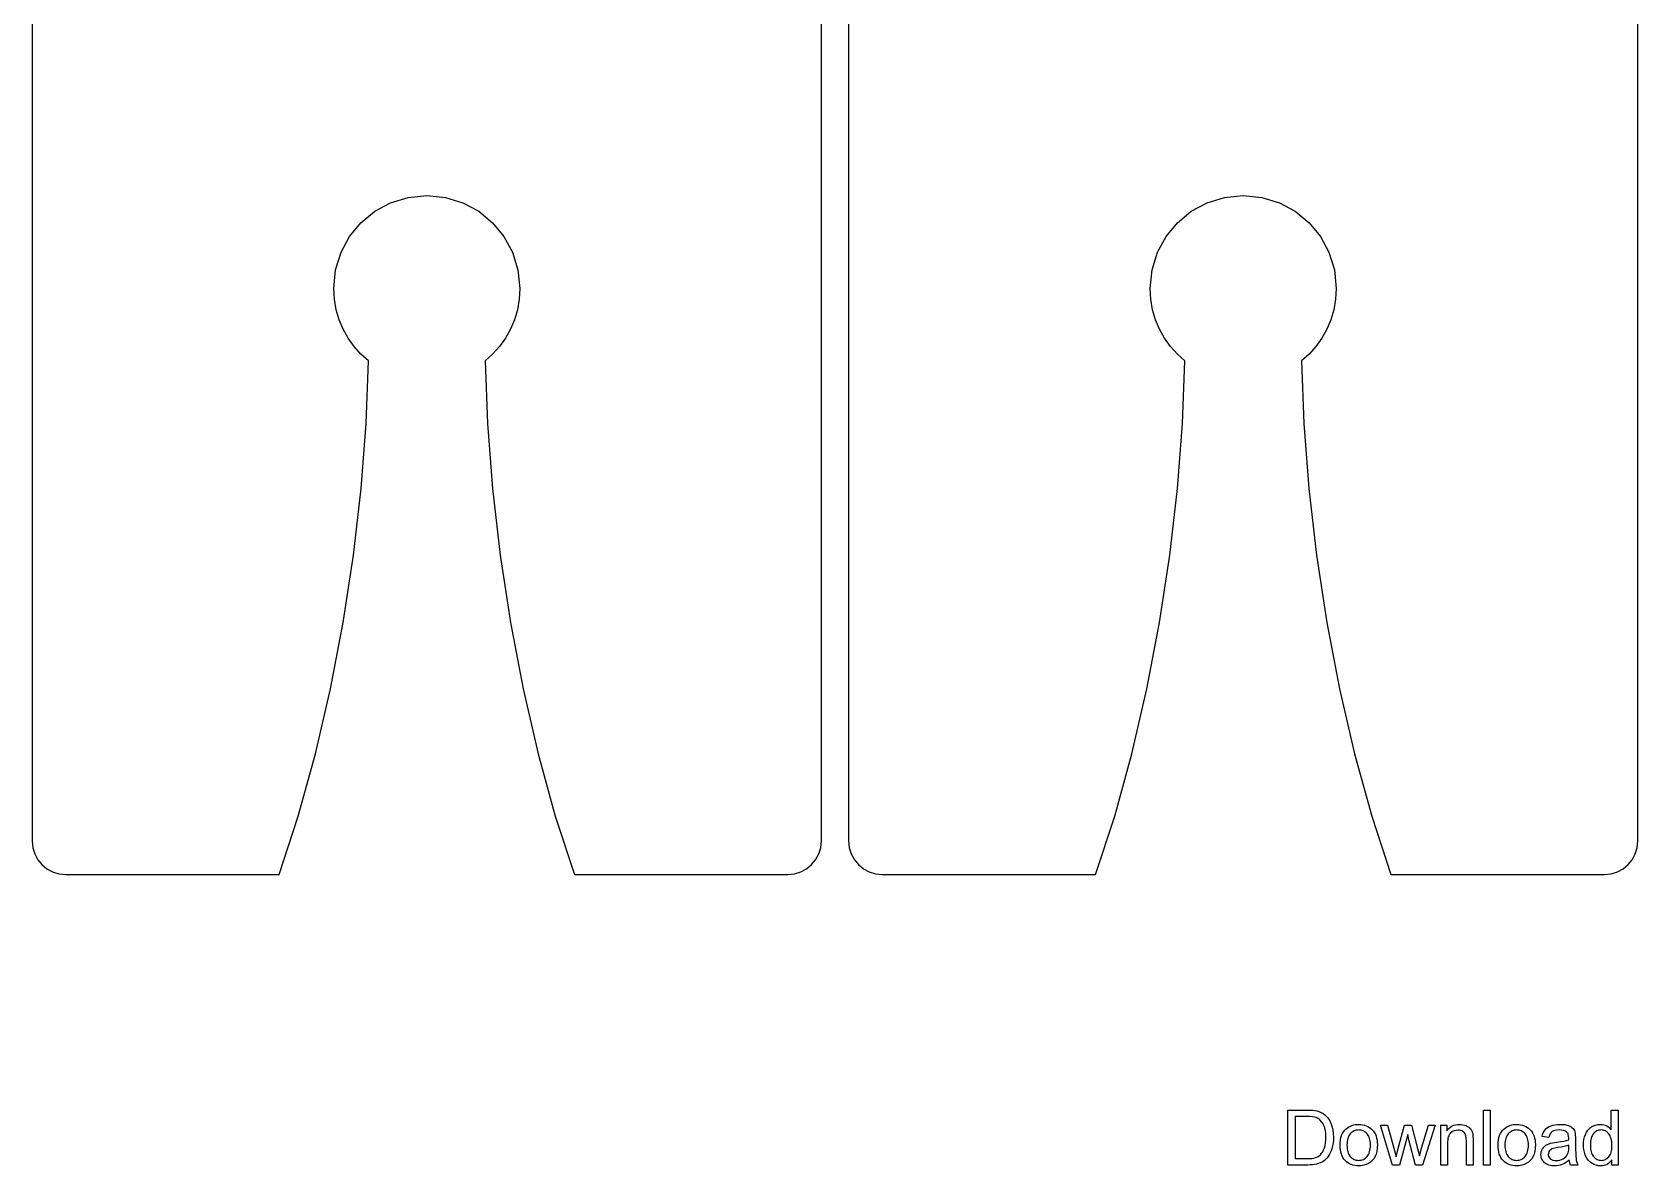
# Model space of a CAD drawing. Extents: x -338 to 50, y -399 to 300.
# Drawn here: x -337.5 to -160.5, y -398.5 to -273.5 of the extents above; entities that cross this region are included whole.
import ezdxf

# ---------------------------------------------------------------- set-up
doc = ezdxf.new("R2010")
doc.units = 0
doc.layers.add('LAYER_1', color=7, linetype='CONTINUOUS')

msp = doc.modelspace()

# ---------------------------------------------------------------- linework, layer by layer
at = {"layer": 'LAYER_1', "color": 250}
for points in [[(-337.5198, -40.077), (-337.5198, -362.677), (-337.4444, -363.4211), (-337.2283, -364.1149), (-336.8864, -364.7433), (-336.434, -365.2912), (-335.8861, -365.7436), (-335.2577, -366.0855), (-334.5639, -366.3016), (-333.8198, -366.377), (-310.3038, -366.377), (-308.1854, -359.9404), (-306.2929, -353.0809), (-304.64, -345.9183), (-303.2405, -338.5722), (-302.108, -331.1622), (-301.2562, -323.808), (-300.6988, -316.6294), (-300.4495, -309.7459), (-300.4495, -309.7459), (-301.2837, -308.9954), (-302.0315, -308.1586), (-302.6852, -307.2433), (-303.2372, -306.2571), (-303.6798, -305.2076), (-304.0055, -304.1024), (-304.2065, -302.9493), (-304.2752, -301.7558), (-304.0669, -299.6889), (-303.4693, -297.7638), (-302.5238, -296.0218), (-301.2716, -294.504), (-299.7539, -293.2518), (-298.0118, -292.3063), (-296.0867, -291.7088), (-294.0198, -291.5005), (-291.9529, -291.7088), (-290.0278, -292.3063), (-288.2858, -293.2518), (-286.768, -294.504), (-285.5158, -296.0218), (-284.5703, -297.7638), (-283.9728, -299.6889), (-283.7645, -301.7558), (-283.8332, -302.9493), (-284.0342, -304.1024), (-284.3598, -305.2076), (-284.8025, -306.2571), (-285.3545, -307.2433), (-286.0082, -308.1586), (-286.7559, -308.9954), (-287.5901, -309.7459), (-287.3408, -316.6294), (-286.7834, -323.808), (-285.9316, -331.1622), (-284.7991, -338.5722), (-283.3996, -345.9183), (-281.7467, -353.0809), (-279.8542, -359.9404), (-277.7358, -366.377), (-254.2198, -366.377), (-253.4757, -366.3016), (-252.7819, -366.0855), (-252.1535, -365.7436), (-251.6056, -365.2912), (-251.1532, -364.7433), (-250.8113, -364.1149), (-250.5952, -363.4211), (-250.5198, -362.677), (-250.5198, -40.077)], [(-247.5198, -40.077), (-247.5198, -362.677), (-247.4444, -363.4211), (-247.2283, -364.1149), (-246.8864, -364.7433), (-246.434, -365.2912), (-245.8861, -365.7436), (-245.2577, -366.0855), (-244.5639, -366.3016), (-243.8198, -366.377), (-220.3038, -366.377), (-218.1854, -359.9404), (-216.2929, -353.0809), (-214.64, -345.9183), (-213.2405, -338.5722), (-212.108, -331.1622), (-211.2562, -323.808), (-210.6988, -316.6294), (-210.4495, -309.7459), (-210.4495, -309.7459), (-211.2837, -308.9954), (-212.0314, -308.1586), (-212.6851, -307.2433), (-213.2371, -306.2571), (-213.6798, -305.2076), (-214.0054, -304.1024), (-214.2064, -302.9493), (-214.2751, -301.7558), (-214.0668, -299.6889), (-213.4693, -297.7638), (-212.5238, -296.0218), (-211.2716, -294.504), (-209.7538, -293.2518), (-208.0118, -292.3063), (-206.0867, -291.7088), (-204.0198, -291.5005), (-201.9529, -291.7088), (-200.0278, -292.3063), (-198.2858, -293.2518), (-196.768, -294.504), (-195.5158, -296.0218), (-194.5703, -297.7638), (-193.9728, -299.6889), (-193.7645, -301.7558), (-193.8332, -302.9493), (-194.0342, -304.1024), (-194.3598, -305.2076), (-194.8025, -306.2571), (-195.3545, -307.2433), (-196.0082, -308.1586), (-196.7559, -308.9954), (-197.5901, -309.7459), (-197.3408, -316.6294), (-196.7834, -323.808), (-195.9316, -331.1622), (-194.7991, -338.5722), (-193.3996, -345.9183), (-191.7467, -353.0809), (-189.8542, -359.9404), (-187.7358, -366.377), (-164.2198, -366.377), (-163.4757, -366.3016), (-162.7819, -366.0855), (-162.1535, -365.7436), (-161.6056, -365.2912), (-161.1532, -364.7433), (-160.8113, -364.1149), (-160.5952, -363.4211), (-160.5198, -362.677), (-160.5198, -40.077)]]:
    msp.add_lwpolyline(points, dxfattribs=at)
for points in [[(-199.0913, -398.4155), (-199.0913, -392.3533), (-197.0028, -392.3533), (-196.6702, -392.3586), (-196.3795, -392.3747), (-196.1305, -392.4016), (-195.9233, -392.4394), (-195.6725, -392.5119), (-195.4407, -392.6086), (-195.228, -392.7293), (-195.0343, -392.874), (-194.918, -392.9791), (-194.8094, -393.091), (-194.7084, -393.21), (-194.615, -393.3358), (-194.4511, -393.6087), (-194.3175, -393.9098), (-194.2129, -394.2365), (-194.1384, -394.5859), (-194.0938, -394.9578), (-194.079, -395.352), (-194.0891, -395.6872), (-194.1192, -396.0029), (-194.1695, -396.2989), (-194.2398, -396.5754), (-194.3261, -396.8307), (-194.4238, -397.0631), (-194.5329, -397.2725), (-194.6533, -397.4588), (-194.783, -397.6241), (-194.9182, -397.7708), (-195.0593, -397.8987), (-195.2065, -398.0077), (-195.3636, -398.1021), (-195.5365, -398.1844), (-195.725, -398.2545), (-195.929, -398.3125), (-196.1494, -398.3577), (-196.3853, -398.3899), (-196.6368, -398.4091), (-196.904, -398.4155), (-199.0913, -398.4155)], [(-177.5547, -398.4155), (-177.5547, -392.3533), (-176.8097, -392.3533), (-176.8097, -398.4155), (-177.5547, -398.4155)], [(-163.4027, -398.4155), (-163.4027, -397.8581), (-163.5131, -398.0104), (-163.6358, -398.1425), (-163.7708, -398.2543), (-163.9181, -398.3458), (-164.0777, -398.417), (-164.2496, -398.4679), (-164.4338, -398.4984), (-164.6303, -398.5086), (-164.8875, -398.4906), (-165.1339, -398.4365), (-165.3695, -398.3461), (-165.5941, -398.2194), (-165.8018, -398.0609), (-165.9848, -397.8736), (-166.1432, -397.6578), (-166.2771, -397.4136), (-166.3827, -397.1448), (-166.4581, -396.8568), (-166.5033, -396.5494), (-166.5184, -396.2226), (-166.5047, -395.9022), (-166.4635, -395.597), (-166.3952, -395.3068), (-166.2997, -395.0316), (-166.1761, -394.7803), (-166.0254, -394.56), (-165.9398, -394.4615), (-165.8474, -394.3708), (-165.7482, -394.2881), (-165.6421, -394.2132), (-165.4173, -394.0883), (-165.1791, -393.9992), (-164.9279, -393.9459), (-164.6642, -393.9281), (-164.4708, -393.9387), (-164.2885, -393.9703), (-164.1173, -394.0228), (-163.9572, -394.0961), (-163.8098, -394.1863), (-163.6768, -394.2894), (-163.558, -394.4052), (-163.4535, -394.5335), (-163.4535, -392.3533), (-162.7084, -392.3533), (-162.7084, -398.4155), (-163.4027, -398.4155)], [(-198.2869, -397.7043), (-196.9943, -397.7043), (-196.711, -397.6974), (-196.4599, -397.6766), (-196.241, -397.6418), (-196.0545, -397.5928), (-195.8929, -397.5311), (-195.7485, -397.4582), (-195.6214, -397.3739), (-195.5113, -397.2781), (-195.3772, -397.1228), (-195.2585, -396.9428), (-195.1555, -396.7382), (-195.0682, -396.5091), (-194.9986, -396.2551), (-194.9487, -395.9755), (-194.9187, -395.6703), (-194.9087, -395.3393), (-194.9136, -395.1081), (-194.9283, -394.8906), (-194.9527, -394.6868), (-194.9868, -394.4968), (-195.0307, -394.3206), (-195.0843, -394.1581), (-195.1476, -394.0094), (-195.2206, -393.8745), (-195.3846, -393.6395), (-195.5656, -393.4469), (-195.6624, -393.3665), (-195.7635, -393.2966), (-195.8688, -393.2374), (-195.9783, -393.1887), (-196.1638, -393.1342), (-196.3985, -393.0954), (-196.6824, -393.0722), (-197.0155, -393.0645), (-198.2869, -393.0645), (-198.2869, -397.7043)], [(-193.3494, -396.2184), (-193.3388, -395.924), (-193.307, -395.6493), (-193.2541, -395.3943), (-193.1799, -395.159), (-193.0845, -394.9434), (-192.9678, -394.7476), (-192.8299, -394.5714), (-192.6707, -394.415), (-192.5254, -394.3009), (-192.3723, -394.202), (-192.2112, -394.1183), (-192.0424, -394.0498), (-191.8657, -393.9966), (-191.6812, -393.9585), (-191.4891, -393.9357), (-191.2892, -393.9281), (-191.0683, -393.9374), (-190.8577, -393.9651), (-190.6572, -394.0115), (-190.467, -394.0763), (-190.287, -394.1596), (-190.1174, -394.2615), (-189.958, -394.3819), (-189.8089, -394.5208), (-189.6744, -394.6756), (-189.5578, -394.8446), (-189.4591, -395.0279), (-189.3784, -395.2253), (-189.3155, -395.4369), (-189.2706, -395.6626), (-189.2436, -395.9024), (-189.2346, -396.1563), (-189.2505, -396.5569), (-189.2981, -396.9121), (-189.3338, -397.0727), (-189.3774, -397.2221), (-189.429, -397.3602), (-189.4886, -397.487), (-189.6301, -397.7158), (-189.8008, -397.9177), (-190.0006, -398.0926), (-190.2294, -398.2405), (-190.4776, -398.358), (-190.7371, -398.4418), (-191.0077, -398.4919), (-191.2892, -398.5086), (-191.5143, -398.4994), (-191.7284, -398.4718), (-191.9314, -398.4258), (-192.1233, -398.3613), (-192.3042, -398.2784), (-192.474, -398.177), (-192.6329, -398.0572), (-192.7807, -397.9188), (-192.9141, -397.763), (-193.0297, -397.591), (-193.1275, -397.4027), (-193.2074, -397.1982), (-193.2695, -396.9775), (-193.3139, -396.7407), (-193.3405, -396.4876), (-193.3494, -396.2184)], [(-192.5874, -396.2198), (-192.5816, -396.4238), (-192.5644, -396.6145), (-192.5356, -396.792), (-192.4953, -396.9562), (-192.4435, -397.1071), (-192.3802, -397.2447), (-192.3054, -397.369), (-192.2191, -397.4799), (-192.1236, -397.5781), (-192.0222, -397.6633), (-191.9149, -397.7353), (-191.8017, -397.7942), (-191.6826, -397.8401), (-191.5575, -397.8728), (-191.4264, -397.8925), (-191.2892, -397.899), (-191.1535, -397.8924), (-191.0235, -397.8728), (-190.8994, -397.84), (-190.781, -397.7941), (-190.6684, -397.7349), (-190.5615, -397.6627), (-190.4603, -397.5772), (-190.3649, -397.4785), (-190.2786, -397.3663), (-190.2038, -397.2404), (-190.1405, -397.1007), (-190.0887, -396.9472), (-190.0484, -396.78), (-190.0196, -396.599), (-190.0024, -396.4043), (-189.9966, -396.1958), (-190.0024, -395.9987), (-190.0199, -395.814), (-190.0489, -395.6416), (-190.0896, -395.4816), (-190.1418, -395.3339), (-190.2056, -395.1986), (-190.2809, -395.0758), (-190.3677, -394.9653), (-190.4632, -394.8671), (-190.5643, -394.7819), (-190.6711, -394.7099), (-190.7835, -394.651), (-190.9015, -394.6051), (-191.0252, -394.5724), (-191.1544, -394.5527), (-191.2892, -394.5462), (-191.4264, -394.5527), (-191.5575, -394.5722), (-191.6826, -394.6046), (-191.8017, -394.6501), (-191.9149, -394.7086), (-192.0222, -394.7802), (-192.1236, -394.8648), (-192.2191, -394.9625), (-192.3054, -395.0734), (-192.3802, -395.1975), (-192.4435, -395.3348), (-192.4953, -395.4853), (-192.5356, -395.6491), (-192.5644, -395.8261), (-192.5816, -396.0163), (-192.5874, -396.2198)], [(-187.5709, -398.4155), (-188.8987, -394.0213), (-188.1198, -394.0213), (-187.4185, -396.5571), (-187.1701, -397.5011), (-186.9429, -396.5952), (-186.2472, -394.0213), (-185.4838, -394.0213), (-184.822, -396.5726), (-184.6061, -397.4094), (-184.3535, -396.5613), (-183.5943, -394.0213), (-182.8704, -394.0213), (-184.2491, -398.4155), (-185.0196, -398.4155), (-185.7167, -395.7866), (-185.8931, -395.0345), (-186.7821, -398.4155), (-187.5709, -398.4155)], [(-182.2467, -398.4155), (-182.2467, -394.0213), (-181.5778, -394.0213), (-181.5778, -394.645), (-181.4504, -394.4768), (-181.3095, -394.3312), (-181.1552, -394.2079), (-180.9874, -394.1072), (-180.8062, -394.0288), (-180.6116, -393.9728), (-180.4036, -393.9393), (-180.1822, -393.9281), (-179.9874, -393.9371), (-179.801, -393.9639), (-179.6228, -394.0085), (-179.4527, -394.0707), (-179.2969, -394.1474), (-179.1618, -394.2354), (-179.0477, -394.3346), (-178.9546, -394.4446), (-178.8781, -394.5655), (-178.814, -394.6974), (-178.7623, -394.8401), (-178.7231, -394.9935), (-178.6822, -395.7174), (-178.6822, -398.4155), (-179.4273, -398.4155), (-179.4273, -395.7457), (-179.4326, -395.5325), (-179.4486, -395.3479), (-179.4755, -395.1922), (-179.5134, -395.0655), (-179.5652, -394.9589), (-179.6338, -394.8634), (-179.7191, -394.779), (-179.821, -394.7057), (-179.936, -394.6472), (-180.0609, -394.6053), (-180.1952, -394.5801), (-180.3389, -394.5716), (-180.5678, -394.5904), (-180.7804, -394.6469), (-180.8806, -394.6894), (-180.9768, -394.7413), (-181.0691, -394.8027), (-181.1573, -394.8736), (-181.2381, -394.9573), (-181.3081, -395.058), (-181.3673, -395.1757), (-181.4157, -395.3104), (-181.4533, -395.4619), (-181.4801, -395.6304), (-181.4962, -395.8158), (-181.5016, -396.018), (-181.5016, -398.4155), (-182.2467, -398.4155)], [(-175.9362, -396.2184), (-175.9256, -395.924), (-175.8938, -395.6493), (-175.8409, -395.3943), (-175.7667, -395.159), (-175.6713, -394.9434), (-175.5546, -394.7476), (-175.4167, -394.5714), (-175.2575, -394.415), (-175.1122, -394.3009), (-174.9591, -394.202), (-174.798, -394.1183), (-174.6292, -394.0498), (-174.4525, -393.9966), (-174.268, -393.9585), (-174.0759, -393.9357), (-173.876, -393.9281), (-173.6551, -393.9374), (-173.4445, -393.9651), (-173.244, -394.0115), (-173.0538, -394.0763), (-172.8738, -394.1596), (-172.7042, -394.2615), (-172.5448, -394.3819), (-172.3957, -394.5208), (-172.2612, -394.6756), (-172.1446, -394.8446), (-172.0459, -395.0279), (-171.9652, -395.2253), (-171.9023, -395.4369), (-171.8574, -395.6626), (-171.8304, -395.9024), (-171.8214, -396.1563), (-171.8373, -396.5569), (-171.8849, -396.9121), (-171.9206, -397.0727), (-171.9642, -397.2221), (-172.0158, -397.3602), (-172.0754, -397.487), (-172.2169, -397.7158), (-172.3876, -397.9177), (-172.5874, -398.0926), (-172.8162, -398.2405), (-173.0644, -398.358), (-173.3239, -398.4418), (-173.5945, -398.4919), (-173.876, -398.5086), (-174.1011, -398.4994), (-174.3152, -398.4718), (-174.5182, -398.4258), (-174.7101, -398.3613), (-174.891, -398.2784), (-175.0608, -398.177), (-175.2197, -398.0572), (-175.3675, -397.9188), (-175.5009, -397.763), (-175.6165, -397.591), (-175.7143, -397.4027), (-175.7942, -397.1982), (-175.8563, -396.9775), (-175.9007, -396.7407), (-175.9273, -396.4876), (-175.9362, -396.2184)], [(-175.1742, -396.2198), (-175.1684, -396.4238), (-175.1512, -396.6145), (-175.1224, -396.792), (-175.0821, -396.9562), (-175.0303, -397.1071), (-174.967, -397.2447), (-174.8922, -397.369), (-174.8059, -397.4799), (-174.7104, -397.5781), (-174.609, -397.6633), (-174.5017, -397.7353), (-174.3885, -397.7942), (-174.2694, -397.8401), (-174.1443, -397.8728), (-174.0132, -397.8925), (-173.876, -397.899), (-173.7403, -397.8924), (-173.6103, -397.8728), (-173.4862, -397.84), (-173.3678, -397.7941), (-173.2552, -397.7349), (-173.1483, -397.6627), (-173.0471, -397.5772), (-172.9517, -397.4785), (-172.8654, -397.3663), (-172.7906, -397.2404), (-172.7273, -397.1007), (-172.6755, -396.9472), (-172.6352, -396.78), (-172.6064, -396.599), (-172.5892, -396.4043), (-172.5834, -396.1958), (-172.5892, -395.9987), (-172.6067, -395.814), (-172.6357, -395.6416), (-172.6764, -395.4816), (-172.7286, -395.3339), (-172.7924, -395.1986), (-172.8677, -395.0758), (-172.9545, -394.9653), (-173.05, -394.8671), (-173.1511, -394.7819), (-173.2579, -394.7099), (-173.3703, -394.651), (-173.4883, -394.6051), (-173.612, -394.5724), (-173.7412, -394.5527), (-173.876, -394.5462), (-174.0132, -394.5527), (-174.1443, -394.5722), (-174.2694, -394.6046), (-174.3885, -394.6501), (-174.5017, -394.7086), (-174.609, -394.7802), (-174.7104, -394.8648), (-174.8059, -394.9625), (-174.8922, -395.0734), (-174.967, -395.1975), (-175.0303, -395.3348), (-175.0821, -395.4853), (-175.1224, -395.6491), (-175.1512, -395.8261), (-175.1684, -396.0163), (-175.1742, -396.2198)], [(-168.0777, -397.8652), (-168.2833, -398.0287), (-168.485, -398.1661), (-168.6828, -398.2775), (-168.8764, -398.3633), (-169.0714, -398.4271), (-169.2734, -398.4725), (-169.4826, -398.4996), (-169.6991, -398.5086), (-169.8748, -398.5031), (-170.0401, -398.4866), (-170.195, -398.4591), (-170.3394, -398.4206), (-170.4733, -398.371), (-170.5968, -398.3104), (-170.7098, -398.2387), (-170.8124, -398.1559), (-170.9037, -398.0649), (-170.9828, -397.9678), (-171.0498, -397.8644), (-171.1045, -397.7549), (-171.1471, -397.6393), (-171.1776, -397.5175), (-171.1958, -397.3896), (-171.2019, -397.2556), (-171.1927, -397.0982), (-171.165, -396.9476), (-171.1191, -396.8039), (-171.0551, -396.6671), (-170.9755, -396.5406), (-170.8848, -396.4276), (-170.7829, -396.3278), (-170.6699, -396.241), (-170.1337, -395.9968), (-169.4705, -395.8854), (-169.049, -395.8296), (-168.6868, -395.7682), (-168.384, -395.7016), (-168.1412, -395.63), (-168.137, -395.4366), (-168.1502, -395.2268), (-168.1899, -395.0504), (-168.2196, -394.9746), (-168.256, -394.9072), (-168.299, -394.8481), (-168.3486, -394.7974), (-168.4244, -394.7384), (-168.5089, -394.6873), (-168.6021, -394.6441), (-168.7041, -394.6088), (-168.9338, -394.5618), (-169.1981, -394.5462), (-169.4444, -394.5578), (-169.6562, -394.5926), (-169.8333, -394.6504), (-169.9756, -394.7311), (-170.0932, -394.8409), (-170.194, -394.9863), (-170.2785, -395.1674), (-170.3468, -395.3844), (-171.0749, -395.2828), (-171.0172, -395.0601), (-170.9435, -394.8597), (-170.8536, -394.6818), (-170.7475, -394.5265), (-170.6205, -394.391), (-170.4681, -394.2721), (-170.2903, -394.1697), (-170.0871, -394.0834), (-169.8634, -394.0157), (-169.622, -393.9671), (-169.3634, -393.9379), (-169.088, -393.9281), (-168.8195, -393.9363), (-168.5771, -393.9611), (-168.3608, -394.0026), (-168.1708, -394.0608), (-168.0066, -394.1315), (-167.8653, -394.2104), (-167.7473, -394.2977), (-167.6529, -394.3938), (-167.5765, -394.501), (-167.5122, -394.6214), (-167.4601, -394.755), (-167.4201, -394.9018), (-167.3834, -395.5862), (-167.3834, -396.574), (-167.3369, -397.8849), (-167.1548, -398.4155), (-167.9338, -398.4155), (-168.0777, -397.8652)], [(-165.7564, -396.224), (-165.7508, -396.428), (-165.7342, -396.6186), (-165.7063, -396.7958), (-165.6673, -396.9598), (-165.6172, -397.1104), (-165.5558, -397.2478), (-165.4832, -397.3719), (-165.3994, -397.4828), (-165.3084, -397.5805), (-165.2134, -397.6651), (-165.1143, -397.7366), (-165.0112, -397.7951), (-164.904, -397.8406), (-164.7928, -397.873), (-164.6776, -397.8925), (-164.5584, -397.899), (-164.4385, -397.8928), (-164.3231, -397.8741), (-164.2124, -397.8431), (-164.1063, -397.7995), (-164.0047, -397.7436), (-163.9077, -397.6752), (-163.8152, -397.5944), (-163.7272, -397.5011), (-163.6473, -397.3951), (-163.578, -397.2759), (-163.5193, -397.1437), (-163.4713, -396.9984), (-163.4338, -396.84), (-163.4071, -396.6684), (-163.3911, -396.4838), (-163.3857, -396.2861), (-163.3911, -396.0691), (-163.4074, -395.867), (-163.4346, -395.6797), (-163.4727, -395.5073), (-163.5217, -395.3498), (-163.5816, -395.2072), (-163.6525, -395.0795), (-163.7343, -394.9667), (-163.8237, -394.868), (-163.9181, -394.7825), (-164.0178, -394.7103), (-164.1225, -394.6512), (-164.2323, -394.6052), (-164.3472, -394.5724), (-164.4672, -394.5528), (-164.5922, -394.5462), (-164.714, -394.5525), (-164.8306, -394.5714), (-164.9421, -394.6028), (-165.0485, -394.6469), (-165.1498, -394.7037), (-165.2461, -394.773), (-165.3373, -394.8551), (-165.4234, -394.9498), (-165.5013, -395.0581), (-165.5689, -395.181), (-165.6261, -395.3185), (-165.673, -395.4705), (-165.7094, -395.6371), (-165.7355, -395.8182), (-165.7512, -396.0138), (-165.7564, -396.224)], [(-168.137, -396.2142), (-168.3656, -396.2935), (-168.645, -396.3666), (-168.9752, -396.4333), (-169.3562, -396.4936), (-170.0081, -396.6417), (-170.3016, -396.8816), (-170.406, -397.2344), (-170.392, -397.3756), (-170.3497, -397.505), (-170.2792, -397.6221), (-170.1803, -397.7269), (-170.0541, -397.8131), (-169.9019, -397.8749), (-169.7238, -397.912), (-169.5198, -397.9244), (-169.3108, -397.9127), (-169.1135, -397.8777), (-168.9277, -397.8191), (-168.7536, -397.7368), (-168.5973, -397.6349), (-168.463, -397.5157), (-168.3508, -397.3793), (-168.2611, -397.2259), (-168.2084, -397.0852), (-168.171, -396.9148), (-168.1486, -396.7148), (-168.1412, -396.4851), (-168.137, -396.2142)]]:
    msp.add_lwpolyline(points, close=True, dxfattribs=at)

doc.saveas('drawing.dxf')
